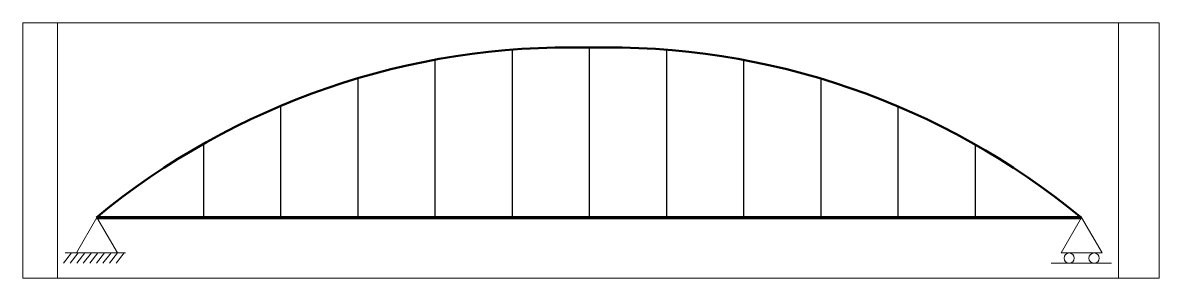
# Paper-space layout 'proste' of a CAD drawing. Header units: millimetres. Extents: x 44 to 238, y 14 to 57.
# The model-space entities are those that its viewports show. They can reach past a viewport. Long polylines and large blocks are cut down to what shows.
import ezdxf

# ---------------------------------------------------------------- set-up
doc = ezdxf.new("R2010")
doc.units = ezdxf.units.MM
for name, color, linetype, lineweight in [('dół', 7, 'Continuous', 70), ('podpory', 7, 'Continuous', 20), ('wypełnienie', 7, 'Continuous', 25), ('łuki', 7, 'Continuous', 50)]:
    doc.layers.add(name, color=color, linetype=linetype, lineweight=lineweight)
doc.layers.add('pomocnicze', color=140, linetype='Continuous', lineweight=5, plot=False)

# ---------------------------------------------------------------- blocks, each defined once
blk = doc.blocks.new('*U7')
at = {"layer": 'podpory'}
blk.add_line((-20.07, 0.45), (-26.33, -7.58), dxfattribs=at)
blk = doc.blocks.new('*U8')
at = {"layer": 'podpory', "color": 0, "linetype": 'ByBlock', "lineweight": -2, "transparency": 16777216}
for p in [(0, 0), (5.104, 0), (10.208, 0), (15.312, 0), (20.416, 0), (25.52, 0), (30.624, 0), (35.728, 0), (40.832, 0)]:
    blk.add_blockref('*U7', p, dxfattribs=at)

msp = doc.modelspace()

# ---------------------------------------------------------------- linework, layer by layer
at = {"layer": 'dół'}
msp.add_line((2669.23, 2449.6), (3434.83, 2449.6), dxfattribs=at)
at = {"layer": 'podpory'}
for points in [[(2669.65, 2449.6), (2685.6, 2421.98), (2653.7, 2421.98), (2669.65, 2449.6)], [(3435.25, 2449.6), (3451.2, 2421.98), (3419.3, 2421.98), (3435.25, 2449.6)], [(2653.7, 2421.98), (2691.9, 2421.98), (2644.89, 2421.98)], [(3420.31, 2413.95), (3458.51, 2413.95), (3411.51, 2413.95)]]:
    msp.add_lwpolyline(points, dxfattribs=at)
for centre in [(3425.63, 2417.95), (3444.98, 2417.95)]:
    msp.add_circle(centre, 4, dxfattribs=at)
at = {"layer": 'pomocnicze'}
msp.add_lwpolyline([(2638.85, 2329.94), (3463.85, 2329.94), (3463.85, 3429.94), (2638.85, 3429.94)], close=True, dxfattribs=at)
at = {"layer": 'wypełnienie'}
for p, q in [((3052.45, 2581.57), (3052.45, 2449.6)), ((2932.45, 2572.17), (2932.45, 2449.6)), ((2992.45, 2580.01), (2992.45, 2449.6)), ((3112.45, 2579.95), (3112.45, 2449.6)), ((3172.45, 2572.01), (3172.45, 2449.6)), ((2872.45, 2557.77), (2872.45, 2449.6)), ((3232.45, 2557.52), (3232.45, 2449.6)), ((2812.45, 2536.28), (2812.45, 2449.6)), ((3292.45, 2535.92), (3292.45, 2449.6)), ((2752.45, 2506.78), (2752.45, 2449.6)), ((3352.45, 2506.3), (3352.45, 2449.6))]:
    msp.add_line(p, q, dxfattribs=at)
at = {"layer": 'łuki'}
for centre, start, end in [((3037.35, 2002.97), 88.54667, 129.49541), ((3066.71, 2002.97), 50.50459, 91.45333)]:
    msp.add_arc(centre, 578.79, start, end, dxfattribs=at)

# ---------------------------------------------------------------- block references
at = {"layer": 'podpory'}
msp.add_blockref('*U8', (2670.01, 2421.7), dxfattribs=at)

psp = doc.layouts.new('proste')

# ---------------------------------------------------------------- viewports
at = {"layer": 'pomocnicze'}
psp.add_viewport(center=(140.97, 35.4), size=(193.54, 43.5136), view_center_point=(3053.81, 2501.59), view_height=198.7041, dxfattribs=at)

doc.saveas('drawing.dxf')
